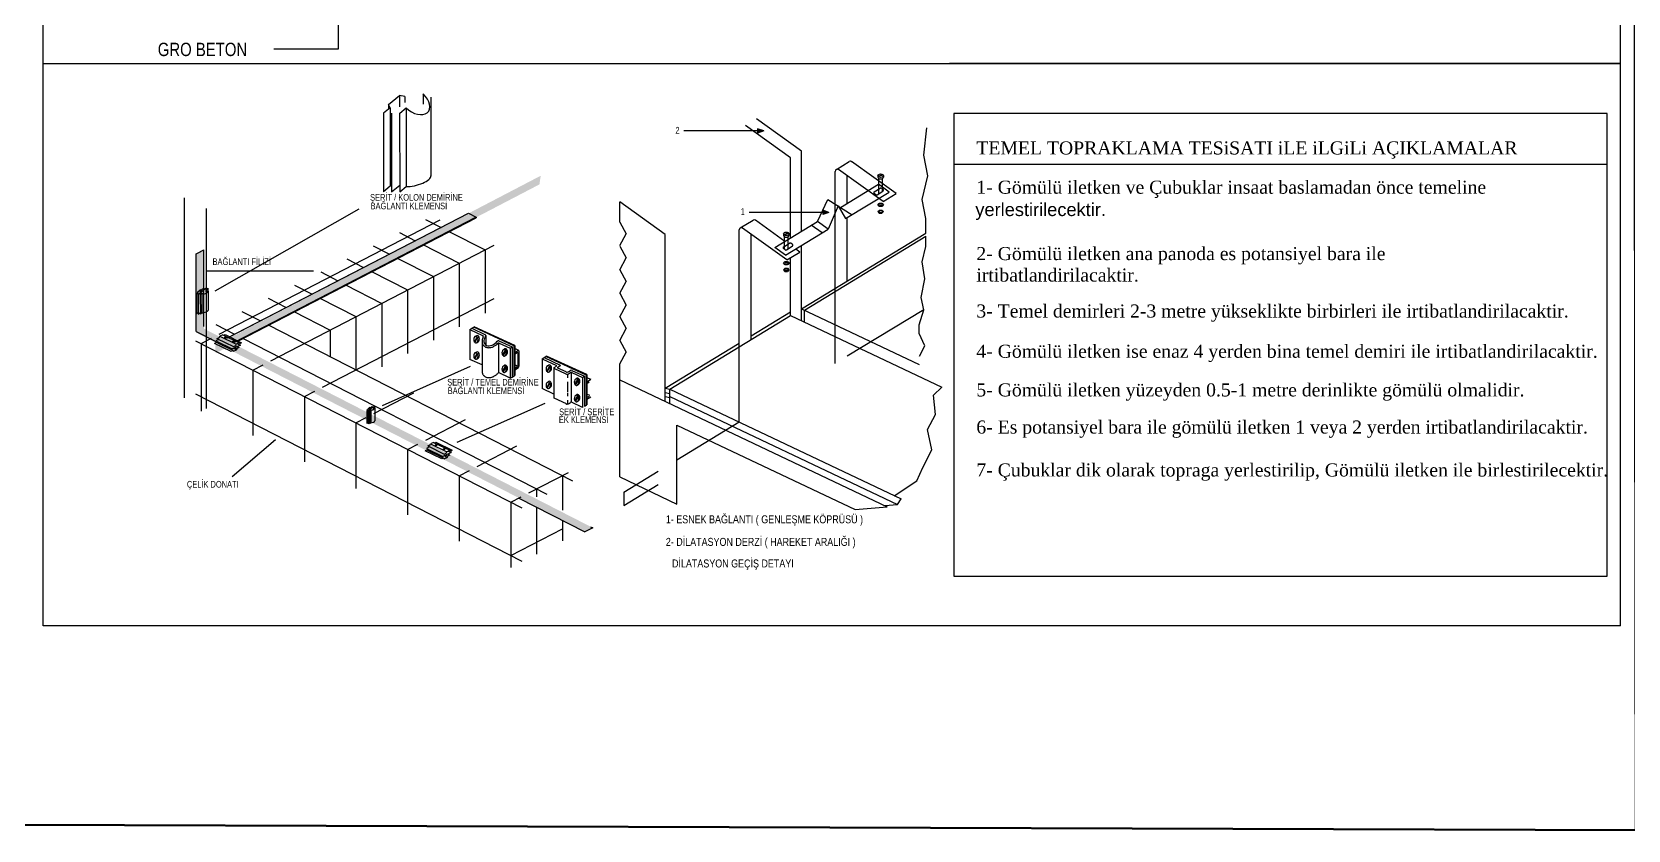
# Model space of a CAD drawing. Header units: millimetres. Extents: x -1335 to 33749, y 2338 to 5277.
# Drawn here: x 8382 to 9982, y 2731 to 3530 of the extents above; entities that cross this region are included whole.
import ezdxf

# ---------------------------------------------------------------- set-up
doc = ezdxf.new("R2010")
doc.units = ezdxf.units.MM
doc.layers.add('B', color=161, linetype='Continuous', lineweight=25)
doc.layers.add('DUVAR', color=7, linetype='Continuous', lineweight=53)
doc.styles.add('ELEKTRIK', font='arial.ttf', dxfattribs={"height": 0.2})
doc.styles.add('WMF-Arial Tur0', font='arial.ttf')
doc.styles.add('WMF-Times New Roman0', font='times.ttf')

msp = doc.modelspace()

# ---------------------------------------------------------------- hatches: boundary and pattern name
for points in [[(9109.2, 3432.6), (9109.2, 3428.5), (9115.4, 3430.6)], [(8565.8, 3215.8), (8566, 3208), (8890.6, 3377.1), (8891.9, 3385.8)], [(9174.7, 3351.2), (9174.7, 3347.1), (9180.8, 3349.1)], [(8554.4, 3311.6), (8546.7, 3307.6), (8546.7, 3228.6), (8936.2, 3029.2), (8944.1, 3033.2), (8554.4, 3232.6)]]:
    msp.add_hatch(color=256).paths.add_polyline_path(points)

# ---------------------------------------------------------------- linework, layer by layer
for p, q in [((8688.8, 3705.9), (8688.8, 3512.5)), ((8688.8, 3512.5), (8624.4, 3512.5)), ((8393.3, 3498.1), (9301.5, 3498.1)), ((9301.5, 3498.1), (9974, 3498.1)), ((9974, 3498.1), (9301.5, 3498.1)), ((8739.3, 3457.2), (8750.4, 3466.2)), ((8739.3, 3457.2), (8739.3, 3452.5)), ((8741, 3453.9), (8739.3, 3457.2)), ((8750.4, 3466.2), (8750.4, 3454.9)), ((8755.6, 3465), (8750.4, 3466.2)), ((8755.6, 3465), (8755.6, 3459.1)), ((8774.1, 3467.7), (8774.1, 3457.4)), ((8781.9, 3464.4), (8781.9, 3385.4)), ((8741, 3453.9), (8734.3, 3448.5)), ((8734.3, 3448.5), (8734.3, 3369.8)), ((8741, 3453.9), (8741, 3375.2)), ((8742.5, 3448.5), (8742.5, 3369.8)), ((8750.4, 3448.5), (8750.6, 3369.8)), ((8750.6, 3448.5), (8756.9, 3453.7)), ((8756.9, 3453.7), (8756.9, 3374.9)), ((9153.4, 3410.4), (9108, 3442.8)), ((9115.4, 3430.6), (9035.2, 3430.6)), ((9142.4, 3403.7), (9097, 3436.1)), ((9109.2, 3432.6), (9109.2, 3428.5)), ((9115.4, 3430.6), (9109.2, 3432.6)), ((9115.4, 3430.6), (9109.2, 3428.5)), ((9276, 3406.5), (9278.9, 3433.9)), ((9153.4, 3330.3), (9153.4, 3410.4)), ((9142.4, 3323.6), (9142.4, 3403.7)), ((9188.2, 3392.1), (9201, 3400)), ((9235, 3360.1), (9190.4, 3391.9)), ((9248, 3368), (9203.4, 3399.9)), ((9279.8, 3385.7), (9276, 3406.5)), ((8741, 3379.8), (8742.5, 3381)), ((8742.5, 3369.8), (8750.6, 3376.3)), ((8750.5, 3387.4), (8750.4, 3387.4)), ((9187, 3280.3), (9187, 3390.2)), ((9192.5, 3354.1), (9230.4, 3377.2)), ((9199.1, 3358.2), (9199.1, 3385.7)), ((9229.9, 3385.9), (9229.9, 3384.4)), ((9230.1, 3385.4), (9234.9, 3386.9)), ((9230.2, 3385.2), (9235.1, 3386.7)), ((9241.2, 3369.5), (9230.4, 3377.2)), ((9230.7, 3367.8), (9230.7, 3383.2)), ((9234.4, 3370.1), (9234.4, 3383.1)), ((9235.3, 3385.9), (9235.3, 3384.4)), ((9274.1, 3362.1), (9279.8, 3385.7)), ((8534.5, 3363.5), (8534.5, 3163.3)), ((8741, 3375.2), (8734.3, 3369.8)), ((8750.6, 3369.8), (8756.9, 3374.9)), ((9016.6, 3327), (8971.2, 3359.5)), ((8971.2, 3339.4), (8971.2, 3359.5)), ((9169.2, 3339.9), (9179.7, 3362.1)), ((9179.7, 3362.1), (9204, 3346.8)), ((9197.5, 3342.9), (9241.2, 3369.5)), ((9227.8, 3366.8), (9226.1, 3368)), ((9226.2, 3369.8), (9232.1, 3373.4)), ((9229, 3366.8), (9234.8, 3370.3)), ((9234.9, 3372.2), (9233.3, 3373.3)), ((9235, 3360.1), (9248, 3368)), ((9277.9, 3343.1), (9274.1, 3362.1)), ((8556.6, 3352.9), (8556.6, 3152.7)), ((8565.5, 3270.4), (8710.1, 3352.6)), ((8577.3, 3223.1), (8819.4, 3348.3)), ((8579.9, 3224.4), (8819.4, 3348.3)), ((8585.1, 3219.1), (8827.3, 3344.4)), ((8587.7, 3220.4), (8827, 3344.3)), ((8588.5, 3220), (8827.3, 3343.6)), ((8819.4, 3348.3), (8827.3, 3344.4)), ((8827.3, 3344.4), (8827.3, 3343.6)), ((9180.8, 3349.1), (9100.7, 3349.1)), ((9174.7, 3351.2), (9174.7, 3347.1)), ((9180.8, 3349.1), (9174.7, 3351.2)), ((9180.8, 3349.1), (9174.7, 3347.1)), ((9190, 3355.6), (9180, 3332.2)), ((9190, 3355.6), (9197.5, 3342.9)), ((9199.1, 3280.3), (9199.1, 3343.9)), ((9229.9, 3349.9), (9231.5, 3351.4)), ((9229.9, 3349.9), (9231.2, 3348.4)), ((9231.2, 3348.4), (9233.9, 3348.4)), ((9231.5, 3351.4), (9233.8, 3351.4)), ((9233.8, 3351.4), (9235.3, 3349.9)), ((9235.3, 3349.9), (9233.9, 3348.4)), ((8569.6, 3227), (8791.1, 3341.6)), ((8750.2, 3328.9), (8766.1, 3320.7)), ((8776.5, 3342), (8792, 3334.1)), ((8799.8, 3330.1), (8836.1, 3311.6)), ((8971.2, 3339.4), (8977.6, 3327.6)), ((8971.2, 3315.8), (8977.6, 3327.6)), ((9090.7, 3221.6), (9090.7, 3331.5)), ((9091.9, 3333.5), (9104.7, 3341.3)), ((9138.7, 3301.5), (9094.1, 3333.3)), ((9136.7, 3320.1), (9107.1, 3341.2)), ((9126.5, 3313.9), (9169.2, 3339.9)), ((9135.3, 3327.6), (9135.3, 3326)), ((9135.4, 3327), (9140.3, 3328.5)), ((9135.6, 3326.8), (9140.5, 3328.3)), ((9137.3, 3306.2), (9180, 3332.2)), ((9140.7, 3327.6), (9140.7, 3326)), ((9153.4, 3252.4), (9277.9, 3328.2)), ((9173.9, 3328.5), (9163.1, 3336.2)), ((9180, 3332.2), (9169.2, 3339.9)), ((9277.9, 3328.2), (9277.9, 3343.1)), ((8546.7, 3307.6), (8554.4, 3311.6)), ((8548.6, 3308.5), (8554.4, 3311.6)), ((8554.4, 3234.8), (8554.4, 3311.6)), ((8621.4, 3200.5), (8845.3, 3316.4)), ((8724, 3315.7), (8740.3, 3307.4)), ((8773.9, 3316.8), (8810.2, 3298.2)), ((8836.1, 3311.6), (8836.1, 3248)), ((8971.2, 3315.4), (8977.6, 3303.5)), ((9016.6, 3159.8), (9016.6, 3327)), ((9102.9, 3221.6), (9102.9, 3327.1)), ((9137.3, 3306.2), (9126.5, 3313.9)), ((9136.9, 3311.7), (9135.3, 3312.8)), ((9135.4, 3314.6), (9141.3, 3318.2)), ((9136.1, 3312.2), (9136.1, 3324.8)), ((9138.1, 3311.6), (9144, 3315.2)), ((9139.8, 3312.6), (9139.8, 3324.7)), ((9144.1, 3317), (9142.5, 3318.2)), ((9151.7, 3309.4), (9147.5, 3312.4)), ((9153.4, 3240.5), (9153.4, 3316)), ((9156.2, 3251.1), (9277.9, 3325.2)), ((9274.1, 3299.7), (9277.9, 3314.8)), ((9277.9, 3323.3), (9277.9, 3325.2)), ((9277.9, 3314.8), (9277.9, 3323.3)), ((8546.7, 3229.9), (8546.7, 3307.6)), ((8697.7, 3302.5), (8714.4, 3294)), ((8748, 3303.4), (8784.3, 3284.8)), ((8810.2, 3298.2), (8810.2, 3234.6)), ((8971.2, 3291.7), (8977.6, 3303.5)), ((9138.7, 3301.5), (9151.7, 3309.4)), ((9142.4, 3245.7), (9142.4, 3303.7)), ((9277, 3282.6), (9274.1, 3299.7)), ((8556.6, 3290.4), (8664.2, 3290.4)), ((8671.4, 3289.4), (8688.5, 3280.6)), ((8722.2, 3290), (8758.5, 3271.4)), ((8784.3, 3284.8), (8784.3, 3221.2)), ((8971.2, 3291.7), (8977.6, 3279.9)), ((8971.2, 3268.1), (8977.6, 3279.9)), ((9135.3, 3291.5), (9136.9, 3293.1)), ((9135.3, 3291.5), (9136.6, 3290)), ((9136.6, 3290), (9139.3, 3290)), ((9136.9, 3293.1), (9139.2, 3293.1)), ((9139.2, 3293.1), (9140.7, 3291.5)), ((9140.7, 3291.5), (9139.3, 3290)), ((9187, 3197.9), (9187, 3280.3)), ((9273.2, 3263.7), (9277, 3282.6)), ((8548.4, 3268.4), (8546.7, 3267)), ((8546.7, 3267), (8546.7, 3247.2)), ((8547.9, 3269.2), (8550.7, 3271.5)), ((8547.9, 3269.2), (8547.9, 3268)), ((8548.4, 3268.4), (8547.9, 3269.2)), ((8548.4, 3268.4), (8548.4, 3248.6)), ((8548.7, 3267), (8556.3, 3273.1)), ((8548.7, 3267), (8548.7, 3247.2)), ((8550.7, 3271.5), (8550.7, 3268.6)), ((8552, 3271.2), (8550.7, 3271.5)), ((8550.7, 3267), (8550.8, 3247.2)), ((8550.8, 3267), (8552.3, 3268.3)), ((8554.2, 3273.1), (8552, 3271.2)), ((8552, 3271.2), (8552, 3269.7)), ((8552.3, 3268.3), (8552.3, 3248.5)), ((8554.2, 3273.1), (8554.2, 3271.5)), ((8556.3, 3273.1), (8556.3, 3269.1)), ((8556.7, 3271.8), (8558.2, 3273.1)), ((8556.7, 3271.8), (8556.7, 3269.2)), ((8558.3, 3273.1), (8558.3, 3271.5)), ((8558.6, 3271), (8558.6, 3251.2)), ((8645.1, 3276.2), (8662.7, 3267.2)), ((8696.3, 3276.6), (8732.6, 3258)), ((8758.5, 3271.4), (8758.5, 3207.8)), ((8971.2, 3268.1), (8977.6, 3256.3)), ((9276, 3251.4), (9273.2, 3263.7)), ((8548.4, 3248.6), (8546.7, 3247.2)), ((8548.4, 3249.8), (8548.7, 3250.1)), ((8548.7, 3247.2), (8550.8, 3248.9)), ((8550.8, 3251.7), (8550.7, 3251.7)), ((8550.8, 3247.2), (8552.3, 3248.5)), ((8592.5, 3249.9), (8611, 3240.5)), ((8618.8, 3263.1), (8636.8, 3253.8)), ((8644.6, 3249.9), (8680.9, 3231.3)), ((8670.5, 3263.2), (8706.7, 3244.7)), ((8673.2, 3174), (8845.3, 3263)), ((8732.6, 3258), (8732.6, 3194.4)), ((8971.2, 3244.5), (8977.6, 3256.3)), ((9102.9, 3225.5), (9142.4, 3249.6)), ((9153.4, 3252.4), (9271.1, 3196.6)), ((9156.2, 3239.2), (9156.2, 3251.1)), ((9199.1, 3205.3), (9275.9, 3252)), ((9271.3, 3236.4), (9276, 3251.4)), ((8566.2, 3236.7), (8585.1, 3227.1)), ((8618.7, 3236.5), (8923.9, 3080.3)), ((8706.7, 3244.7), (8706.7, 3191.4)), ((8821, 3231.8), (8822.8, 3233)), ((8821, 3231.8), (8833.7, 3225.9)), ((8821, 3231.8), (8821, 3201.9)), ((8822.8, 3233), (8824.7, 3234.2)), ((8822.8, 3233), (8836.6, 3226.6)), ((8824.7, 3234.2), (8825.3, 3234.6)), ((8865.1, 3215.5), (8824.7, 3234.2)), ((8865.8, 3215.9), (8825.3, 3234.6)), ((8971.2, 3244.5), (8977.6, 3232.7)), ((8971.2, 3220.9), (8977.6, 3232.7)), ((9021.3, 3172), (9142.4, 3245.7)), ((9142.4, 3245.7), (9294, 3173.9)), ((9271.3, 3227.8), (9271.3, 3236.4)), ((8545.8, 3220.6), (8872.9, 3053.1)), ((8546.7, 3229.9), (8566.2, 3219.9)), ((8551.5, 3217.7), (8561.8, 3223)), ((8551.5, 3217.7), (8551.5, 3150)), ((8566.9, 3218.8), (8565.1, 3217.9)), ((8581.6, 3209.9), (8565.1, 3217.9)), ((8569.4, 3221.9), (8566.2, 3220.4)), ((8566.2, 3220.4), (8582.8, 3212.4)), ((8583.5, 3210.7), (8567, 3218.7)), ((8567.4, 3222.9), (8570, 3223.9)), ((8567.4, 3222.9), (8584, 3214.8)), ((8567.9, 3218.3), (8569.3, 3218.9)), ((8570, 3223.9), (8570.3, 3225.1)), ((8573.3, 3226.5), (8570.3, 3225.1)), ((8570.3, 3225.1), (8586.8, 3217.1)), ((8573.3, 3226.5), (8589.8, 3218.5)), ((8574.3, 3226.1), (8575.6, 3226.7)), ((8575.6, 3226.7), (8592.1, 3218.6)), ((8590.9, 3216.2), (8582.8, 3212.4)), ((8584, 3214.8), (8586.5, 3215.9)), ((8584, 3214.8), (8586.5, 3215.9)), ((8586.5, 3215.9), (8586.8, 3217.1)), ((8589.8, 3218.5), (8586.8, 3217.1)), ((8588, 3217.6), (8590.9, 3216.2)), ((8589.8, 3218.5), (8588.3, 3217.8)), ((8590.3, 3217.8), (8589.8, 3218.5)), ((8590.3, 3217.8), (8592.1, 3218.6)), ((8592.9, 3223.1), (8898, 3066.9)), ((8680.9, 3231.3), (8680.9, 3204.7)), ((8825.4, 3219.2), (8828.3, 3224.3)), ((8825.6, 3219.7), (8826, 3219.1)), ((8825.8, 3218.8), (8828.7, 3223.7)), ((8826.4, 3224.9), (8827.4, 3225.6)), ((8827.7, 3218.6), (8829.1, 3219.4)), ((8828.3, 3224.3), (8828.5, 3224.4)), ((8828.5, 3224.4), (8828.9, 3223.9)), ((8828.7, 3223.7), (8828.9, 3223.9)), ((8833.1, 3220.8), (8833.1, 3190.5)), ((8836.8, 3225.7), (8836.8, 3216.3)), ((8849.5, 3218.3), (8849.5, 3188.6)), ((8849.9, 3220.5), (8863.3, 3214.3)), ((8850.3, 3218.2), (8861.4, 3213.1)), ((8865.1, 3215.5), (8865.8, 3215.9)), ((8865.1, 3215.5), (8865.1, 3185.4)), ((8865.8, 3215.9), (8865.8, 3185.8)), ((8971.2, 3220.9), (8977.6, 3209.1)), ((9016.6, 3173), (9090.7, 3218.1)), ((9090.7, 3139.2), (9090.7, 3221.6)), ((9277, 3215.5), (9271.3, 3227.8)), ((9271.5, 3205.1), (9277, 3215.5)), ((8583.5, 3210.7), (8581.6, 3209.9)), ((8583.5, 3210.7), (8584, 3210)), ((8587, 3211.4), (8583.9, 3212.9)), ((8584, 3210), (8587, 3211.4)), ((8587.3, 3212.6), (8585.3, 3213.6)), ((8587, 3211.4), (8585.5, 3210.7)), ((8587.3, 3212.6), (8587, 3211.4)), ((8589.7, 3213.7), (8587.2, 3212.7)), ((8589.7, 3213.7), (8587.7, 3214.7)), ((8833.1, 3196.3), (8821, 3201.9)), ((8825.4, 3202.8), (8828.3, 3207.9)), ((8825.6, 3203.2), (8826, 3202.7)), ((8825.8, 3202.4), (8828.7, 3207.3)), ((8826.4, 3208.5), (8827.4, 3209.2)), ((8827.7, 3202.2), (8829.1, 3203)), ((8828.3, 3207.9), (8828.5, 3208)), ((8828.5, 3208), (8828.9, 3207.5)), ((8828.7, 3207.3), (8828.9, 3207.5)), ((8853.7, 3206), (8856.6, 3211.1)), ((8853.9, 3206.5), (8854.3, 3205.9)), ((8854.1, 3205.6), (8857, 3210.5)), ((8854.7, 3211.7), (8855.7, 3212.4)), ((8856, 3205.4), (8857.4, 3206.2)), ((8856.6, 3211.1), (8856.8, 3211.2)), ((8856.8, 3211.2), (8857.2, 3210.7)), ((8857, 3210.5), (8857.2, 3210.7)), ((8861.4, 3213.1), (8863.3, 3214.3)), ((8861.4, 3213.1), (8861.4, 3183.1)), ((8863.3, 3214.3), (8863.3, 3184.2)), ((8869.8, 3210.9), (8865.8, 3212.8)), ((8865.8, 3208.6), (8869.4, 3211)), ((8865.8, 3207.1), (8868.1, 3208.7)), ((8868.9, 3208.3), (8868.9, 3195.6)), ((8870.1, 3210.6), (8870.1, 3195)), ((8893.4, 3202.4), (8895.3, 3203.6)), ((8893.4, 3202.4), (8907.7, 3195.8)), ((8893.4, 3202.4), (8893.4, 3172.6)), ((8895.3, 3203.6), (8897.1, 3204.8)), ((8895.3, 3203.6), (8911.4, 3196.2)), ((8897.1, 3204.8), (8897.8, 3205.2)), ((8937.6, 3186.2), (8897.1, 3204.8)), ((8938.2, 3186.6), (8897.8, 3205.2)), ((8971.2, 3197.3), (8977.6, 3209.1)), ((8603.3, 3191.1), (8613.6, 3196.5)), ((8603.3, 3191.1), (8603.3, 3125.7)), ((8733.3, 3155.7), (8821.5, 3195)), ((8861.4, 3183.1), (8849.5, 3188.6)), ((8853.7, 3189.6), (8856.6, 3194.7)), ((8853.9, 3190.1), (8854.3, 3189.5)), ((8854.1, 3189.2), (8857, 3194.1)), ((8854.7, 3195.3), (8855.7, 3196)), ((8856, 3189), (8857.4, 3189.8)), ((8856.6, 3194.7), (8856.8, 3194.8)), ((8856.8, 3194.8), (8857.2, 3194.3)), ((8857, 3194.1), (8857.2, 3194.3)), ((8861.4, 3183), (8863.3, 3184.2)), ((8863.3, 3184.2), (8865.2, 3185.4)), ((8865.1, 3185.4), (8865.8, 3185.8)), ((8868.7, 3195), (8865.8, 3196.4)), ((8865.8, 3192.9), (8868.3, 3194.6)), ((8865.8, 3191.4), (8869.6, 3193.9)), ((8897.9, 3189.9), (8900.7, 3194.9)), ((8898.1, 3190.3), (8898.5, 3189.7)), ((8898.3, 3189.4), (8901.1, 3194.4)), ((8898.8, 3195.6), (8899.8, 3196.2)), ((8900.2, 3189.2), (8901.5, 3190.1)), ((8900.7, 3194.9), (8901, 3195.1)), ((8901, 3195.1), (8901.4, 3194.5)), ((8901.1, 3194.4), (8901.4, 3194.5)), ((8905.2, 3193.2), (8905.2, 3163.4)), ((8905.3, 3193.7), (8907.8, 3195.2)), ((8917.5, 3187.2), (8905.5, 3192.8)), ((8909, 3194), (8911.5, 3195.6)), ((8917.5, 3189.3), (8909.2, 3193.2)), ((8918.6, 3187), (8918.6, 3183.4)), ((8919.6, 3189.4), (8921.7, 3190.7)), ((8919.6, 3187.4), (8921.7, 3188.7)), ((8922.3, 3188.9), (8922.3, 3158.9)), ((8923.1, 3190.8), (8935.7, 3185)), ((8923.1, 3188.7), (8933.9, 3183.8)), ((8933.9, 3183.8), (8935.7, 3185)), ((8933.9, 3183.8), (8933.9, 3153.7)), ((8935.7, 3185), (8935.7, 3154.9)), ((8937.6, 3186.2), (8938.2, 3186.6)), ((8937.6, 3186.2), (8937.6, 3156.1)), ((8938.2, 3186.6), (8938.2, 3156.5)), ((8942.3, 3181.6), (8938.2, 3183.5)), ((8971.2, 3084.1), (8971.2, 3197.3)), ((8655, 3164.7), (8665.5, 3170)), ((8724.6, 3147.7), (8764.6, 3168.4)), ((8905.2, 3167.1), (8893.4, 3172.6)), ((8897.9, 3173.5), (8900.7, 3178.5)), ((8898.1, 3173.9), (8898.5, 3173.3)), ((8898.3, 3173), (8901.1, 3178)), ((8898.8, 3179.2), (8899.8, 3179.8)), ((8900.2, 3172.8), (8901.5, 3173.7)), ((8900.7, 3178.5), (8901, 3178.7)), ((8901, 3178.7), (8901.4, 3178.1)), ((8901.1, 3178), (8901.4, 3178.1)), ((8918.6, 3179.5), (8918.6, 3169.5)), ((8918.6, 3168.5), (8918.6, 3165)), ((8926.2, 3176.7), (8929, 3181.7)), ((8926.4, 3177.1), (8926.8, 3176.5)), ((8926.6, 3176.2), (8929.4, 3181.2)), ((8927.1, 3182.4), (8928.2, 3183)), ((8928.5, 3176), (8929.8, 3176.9)), ((8929, 3181.7), (8929.3, 3181.9)), ((8929.3, 3181.9), (8929.7, 3181.3)), ((8929.4, 3181.2), (8929.7, 3181.3)), ((8938.2, 3179.3), (8941.9, 3181.6)), ((8938.2, 3177.8), (8940.6, 3179.3)), ((8971.2, 3181.3), (9239.1, 3054.3)), ((9016.6, 3173), (9021.3, 3172)), ((9016.6, 3168.7), (9021.3, 3167.6)), ((9021.3, 3172), (9253, 3062.1)), ((9021.3, 3157.5), (9021.3, 3172)), ((9285.7, 3166.2), (9294, 3173.9)), ((8545.8, 3167.3), (8872.9, 2999.9)), ((8655, 3164.7), (8655, 3099.2)), ((8718.8, 3151.6), (8717.7, 3150.7)), ((8718.5, 3152.1), (8720.4, 3153.6)), ((8718.5, 3152.1), (8718.5, 3151.4)), ((8718.8, 3151.6), (8718.5, 3152.1)), ((8718.8, 3151.6), (8718.8, 3138.5)), ((8719.1, 3150.7), (8724.1, 3154.8)), ((8720.4, 3153.6), (8720.4, 3151.8)), ((8721.3, 3153.4), (8720.4, 3153.6)), ((8720.4, 3150.7), (8721.5, 3151.6)), ((8722.7, 3154.8), (8721.3, 3153.4)), ((8721.3, 3153.4), (8721.3, 3152.5)), ((8721.5, 3151.6), (8721.5, 3138.4)), ((8722.7, 3154.8), (8722.7, 3153.7)), ((8724.1, 3154.8), (8724.1, 3152.1)), ((8724.3, 3153.9), (8725.4, 3154.8)), ((8724.3, 3153.9), (8724.3, 3152.2)), ((8725.4, 3154.8), (8725.4, 3153.7)), ((8725.6, 3153.3), (8725.6, 3140.2)), ((8808.1, 3118.9), (8896.3, 3158.2)), ((8917.6, 3157.2), (8905.5, 3162.9)), ((8918.6, 3161.2), (8918.6, 3157.1)), ((8919.6, 3157.4), (8921.7, 3158.7)), ((8933.9, 3153.7), (8922.8, 3158.9)), ((8926.2, 3160.3), (8929, 3165.3)), ((8926.4, 3160.7), (8926.8, 3160.1)), ((8926.6, 3159.8), (8929.4, 3164.8)), ((8927.1, 3166), (8928.2, 3166.6)), ((8928.5, 3159.6), (8929.8, 3160.5)), ((8929, 3165.3), (8929.3, 3165.5)), ((8929.3, 3165.5), (8929.7, 3164.9)), ((8929.4, 3164.8), (8929.7, 3164.9)), ((8935.8, 3154.9), (8937.6, 3156.1)), ((8937.6, 3156.1), (8938.2, 3156.5)), ((8941.2, 3165.7), (8938.2, 3167)), ((8938.2, 3163.6), (8940.8, 3165.2)), ((8938.2, 3162.1), (8942, 3164.5)), ((9016.6, 3164.7), (9021.3, 3163.6)), ((9021.3, 3164.7), (9249.4, 3056.6)), ((9287.4, 3146.7), (9285.7, 3166.2)), ((8706.7, 3138.4), (8716.9, 3143.7)), ((8706.7, 3138.2), (8706.7, 3072.7)), ((8717.7, 3150.7), (8717.7, 3137.6)), ((8718.8, 3138.5), (8717.7, 3137.6)), ((8718.8, 3139.3), (8719.1, 3139.4)), ((8719.1, 3150.7), (8719.1, 3137.6)), ((8719.1, 3137.6), (8720.4, 3138.7)), ((8720.4, 3150.7), (8720.4, 3137.6)), ((8720.4, 3140.5), (8720.4, 3140.5)), ((8720.4, 3137.6), (8721.5, 3138.4)), ((8776.6, 3121.1), (8816.4, 3141.7)), ((9028.3, 3101.3), (9090.7, 3139.2)), ((9028.3, 3136.1), (9207.1, 3051.4)), ((9028.3, 3057), (9028.3, 3136.1)), ((9279.5, 3131.7), (9287.4, 3146.7)), ((8582.8, 3084.7), (8626, 3121.7)), ((9283.9, 3111.3), (9279.5, 3131.7)), ((8758.5, 3111.7), (8768.8, 3117.1)), ((8758.5, 3111.7), (8758.5, 3046.3)), ((8778.1, 3111.1), (8776.2, 3110.2)), ((8792.8, 3102.2), (8776.2, 3110.2)), ((8780.5, 3114.2), (8777.4, 3112.7)), ((8777.4, 3112.7), (8793.9, 3104.7)), ((8794.6, 3103), (8778.1, 3111)), ((8778.6, 3115.2), (8781.1, 3116.2)), ((8778.6, 3115.2), (8795.1, 3107.1)), ((8779, 3110.6), (8780.4, 3111.2)), ((8781.1, 3116.2), (8781.4, 3117.4)), ((8784.4, 3118.8), (8781.4, 3117.4)), ((8781.4, 3117.4), (8797.9, 3109.4)), ((8784.4, 3118.8), (8800.9, 3110.8)), ((8785.4, 3118.4), (8786.7, 3119)), ((8786.7, 3119), (8803.3, 3110.9)), ((8802.1, 3108.5), (8793.9, 3104.7)), ((8795.1, 3107.1), (8797.6, 3108.2)), ((8795.1, 3107.1), (8797.6, 3108.2)), ((8798.1, 3103.7), (8795.1, 3105.2)), ((8795.1, 3102.3), (8798.1, 3103.7)), ((8798.4, 3104.9), (8796.5, 3105.9)), ((8798.1, 3103.7), (8796.6, 3103)), ((8797.6, 3108.2), (8797.9, 3109.4)), ((8800.9, 3110.8), (8797.9, 3109.4)), ((8798.4, 3104.9), (8798.1, 3103.7)), ((8800.9, 3106), (8798.3, 3105)), ((8800.9, 3106), (8798.9, 3107)), ((8799.1, 3109.9), (8802.1, 3108.5)), ((8800.9, 3110.8), (8799.4, 3110.1)), ((8801.4, 3110.1), (8800.9, 3110.8)), ((8801.4, 3110.1), (8803.3, 3110.9)), ((8828.3, 3094.6), (8868, 3115.2)), ((9275, 3093.6), (9283.9, 3111.3)), ((8794.6, 3103), (8792.8, 3102.2)), ((8794.6, 3103), (8795.1, 3102.3)), ((8810.2, 3085.3), (8820.5, 3090.6)), ((8880, 3068.2), (8919.6, 3088.6)), ((8975.2, 3068.9), (9009.6, 3089.8)), ((9268.8, 3080.3), (9275, 3093.6)), ((8810.2, 3085.3), (8810.2, 3019.8)), ((8887.8, 3072.2), (8887.8, 3064.2)), ((8913.6, 3085.6), (8913.6, 3051)), ((8971.2, 3084.1), (9028.3, 3057)), ((8975.2, 3055.5), (9009.6, 3076.5)), ((9246, 3065.4), (9268.8, 3080.3)), ((8861.9, 3058.8), (8872.3, 3064.1)), ((8861.9, 3058.8), (8861.9, 2993.3)), ((8870.1, 3063), (8936.2, 3029.2)), ((8975.2, 3068.9), (8975.2, 3055.5)), ((9236.7, 3055.4), (9249.4, 3056.6)), ((9249.4, 3056.6), (9253, 3062.1)), ((8887.8, 3054), (8887.8, 3006.7)), ((8913.6, 3040.8), (8913.6, 3020.1)), ((9207.1, 3051.4), (9239.1, 3054.3)), ((8861.9, 3005.6), (8913.6, 3032.3)), ((8944.1, 3033.2), (8936.2, 3029.2)), ((8944.1, 3033.2), (8936.2, 3029.2)), ((8941.9, 3034.3), (8944.1, 3033.2))]:
    msp.add_line(p, q)
at = {"color": 6, "lineweight": -2}
for p, q in [((9305.9, 3448.1), (9305.9, 2984.9)), ((9960.7, 3448.1), (9305.9, 3448.1)), ((9960.7, 2984.9), (9960.7, 3448.1)), ((9305.9, 3397.4), (9960.7, 3397.4)), ((9305.9, 2984.9), (9960.7, 2984.9))]:
    msp.add_line(p, q, dxfattribs=at)
at = {"ltscale": 0.5}
msp.add_lwpolyline([(9974, 2935.1), (8393.3, 2935.1), (8393.3, 4170.3)], dxfattribs=at)
for centre, radius, start, end in [((9189.2, 3390.2), 2.17, 54.4707, 180), ((9202.2, 3398.1), 2.17, 54.4707, 121.3437), ((9226.8, 3368.8), 1.09, 121.3437, 234.4707), ((9228.4, 3367.7), 1.09, 234.4707, 301.3437), ((9232.6, 3372.4), 1.09, 54.4707, 121.3437), ((9234.3, 3371.3), 1.09, 301.3437, 54.4707), ((9092.9, 3331.5), 2.17, 54.4707, 180), ((9105.9, 3339.4), 2.17, 54.4707, 121.3437), ((9135.9, 3313.7), 1.09, 121.3437, 234.4707), ((9137.6, 3312.5), 1.09, 234.4707, 301.3437), ((9141.8, 3317.3), 1.09, 54.4707, 121.3437), ((9143.5, 3316.1), 1.09, 301.3437, 54.4707), ((8832.7, 3224.8), 1.53, 350.7331, 48.0449), ((8835.3, 3225.8), 1.52, 323.7065, 31.2707), ((8849.4, 3219.1), 1.52, 72.1629, 146.6963), ((8849.9, 3216.8), 1.49, 73.3144, 127.6277), ((8868.3, 3208.1), 0.617, 17.8463, 104.2159), ((8869.5, 3210.4), 0.617, 17.8463, 104.2159), ((8867.5, 3195.7), 1.39, 299.5516, 1.952), ((8868.7, 3195), 1.39, 299.5516, 1.952), ((8905.7, 3193.3), 0.545, 140.0252, 248.2403), ((8907.3, 3195.5), 0.499, 327.7344, 39.3979), ((8909.4, 3193.6), 0.545, 140.0252, 248.2403), ((8911.1, 3195.8), 0.499, 327.7344, 39.3979), ((8918.4, 3191.6), 2.5, 240.3709, 306.8606), ((8918.4, 3189.5), 2.5, 240.3709, 306.8606), ((8922.5, 3189.2), 1.74, 63.3764, 128.1602), ((8922.5, 3187.1), 1.74, 63.3764, 128.1602), ((8905.7, 3163.4), 0.545, 180, 248.2403), ((8918.4, 3159.6), 2.5, 240.3709, 306.8606), ((8922.5, 3157.2), 1.74, 79.9996, 128.1602)]:
    msp.add_arc(centre, radius, start, end)
for centre, major_axis, ratio, start_param, end_param in [((8765.5, 3460.7), (-13.8, 10.7), 0.624386, 1.428321, 4.569913), ((8765.5, 3381.9), (16.3, 4.1), 0.351253, 4.073851, 6.215324), ((9232.6, 3384.4), (2.7, 0), 0.641247, 3.141593, 6.283185), ((9138, 3326), (2.7, 0), 0.641247, 3.141593, 6.283185), ((8554.5, 3270.1), (-3.51, 0.56), 0.687865, 1.021422, 4.163015), ((8554.5, 3250.3), (4.11, 1.02), 0.351253, 4.073851, 6.215324), ((8573.2, 3216.7), (0.739, 0.177), 0.716424, 1.824708, 5.891665), ((8826.9, 3221.7), (0, 3.34), 0.660378, -0.673919, 2.384696), ((8826.9, 3221.7), (0, 3.34), 0.660378, 2.625835, 5.368127), ((8828.2, 3222.5), (-0.08, 3.29), 0.668987, 3.522068, 6.6035), ((8842.6, 3222.7), (6.54, 5.59), 0.696534, 1.929961, 5.023281), ((8581.2, 3212.8), (0.739, 0.177), 0.716424, 1.824708, 5.891665), ((8826.9, 3205.3), (0, 3.34), 0.660378, -0.673919, 2.384696), ((8826.9, 3205.3), (0, 3.34), 0.660378, 2.625835, 5.368127), ((8828.2, 3206.1), (-0.08, 3.29), 0.668987, 3.522068, 6.6035), ((8855.2, 3208.5), (0, 3.34), 0.660378, -0.673919, 2.384696), ((8855.2, 3208.5), (0, 3.34), 0.660378, 2.625835, 5.368127), ((8856.5, 3209.3), (-0.08, 3.29), 0.668987, 3.522068, 6.6035), ((8855.2, 3192.1), (0, 3.34), 0.660378, -0.673919, 2.384696), ((8855.2, 3192.1), (0, 3.34), 0.660378, 2.625835, 5.368127), ((8856.5, 3192.9), (-0.08, 3.29), 0.668987, 3.522068, 6.6035), ((8899.4, 3192.3), (0, 3.34), 0.660378, -0.673919, 2.384696), ((8899.4, 3192.3), (0, 3.34), 0.660378, 2.625835, 5.368127), ((8900.6, 3193.1), (-0.08, 3.29), 0.668987, 3.522068, 6.6035), ((8928.9, 3179.9), (-0.08, 3.29), 0.668987, 3.522068, 6.6035), ((8899.4, 3175.9), (0, 3.34), 0.660378, -0.673919, 2.384696), ((8899.4, 3175.9), (0, 3.34), 0.660378, 2.625835, 5.368127), ((8900.6, 3176.7), (-0.08, 3.29), 0.668987, 3.522068, 6.6035), ((8927.7, 3179.1), (0, 3.34), 0.660378, -0.673919, 2.384696), ((8927.7, 3179.1), (0, 3.34), 0.660378, 2.625835, 5.368127), ((8722.9, 3152.7), (2.34, 0.15), 0.599733, 4.013395, 7.154987), ((8927.7, 3162.7), (0, 3.34), 0.660378, -0.673919, 2.384696), ((8927.7, 3162.7), (0, 3.34), 0.660378, 2.625835, 5.368127), ((8928.9, 3163.5), (-0.08, 3.29), 0.668987, 3.522068, 6.6035), ((8722.9, 3139.6), (2.72, 0.68), 0.351253, 4.073851, 6.215324), ((8784.3, 3109), (0.739, 0.177), 0.716424, 1.824708, 5.891665), ((8792.3, 3105.1), (0.739, 0.177), 0.716424, 1.824708, 5.891665)]:
    msp.add_ellipse(centre, major_axis=major_axis, ratio=ratio, start_param=start_param, end_param=end_param)
for centre, major_axis, ratio in [((9232.6, 3385.9), (-2.7, 0), 0.641247), ((9232.6, 3356.6), (-2.7, 0), 0.641247), ((9232.7, 3356.6), (-1.62, 0), 0.641247), ((9232.7, 3349.8), (-1.62, 0), 0.641247), ((9138, 3327.6), (-2.7, 0), 0.641247), ((9138, 3298.2), (-2.7, 0), 0.641247), ((9138.1, 3298.3), (-1.62, 0), 0.641247), ((9138.1, 3291.5), (-1.62, 0), 0.641247), ((8576, 3223.8), (-0.739, -0.177), 0.716424), ((8584.1, 3219.8), (-0.739, -0.177), 0.716424), ((8787.2, 3116.1), (-0.739, -0.177), 0.716424), ((8795.2, 3112.1), (-0.739, -0.177), 0.716424)]:
    msp.add_ellipse(centre, major_axis=major_axis, ratio=ratio)
for points, knots in [([(8834.2, 3224.5), (8833.9, 3223.9), (8833.6, 3223.3), (8833.3, 3222), (8833.2, 3221.5), (8833.1, 3220.3), (8833.1, 3219.7), (8833.2, 3218.8), (8833.3, 3218.3), (8833.6, 3217.6), (8833.7, 3217.2), (8834.1, 3216.5), (8834.3, 3216.2), (8834.6, 3215.9), (8834.8, 3215.7), (8835, 3215.5), (8835.4, 3215.1), (8835.7, 3214.9), (8836.2, 3214.6), (8836.4, 3214.4), (8837.1, 3214.1), (8837.5, 3214), (8838.3, 3213.7), (8838.8, 3213.7), (8839.7, 3213.6), (8840.1, 3213.6), (8841, 3213.7), (8841.5, 3213.7), (8843, 3214), (8844.1, 3214.4), (8845.8, 3215.4), (8846.6, 3215.9), (8847.9, 3216.9), (8848.5, 3217.4), (8849, 3218)], [5.257356, 5.257356, 5.257356, 5.257356, 5.477467, 5.477467, 5.671546, 5.671546, 5.865625, 5.865625, 6.007996, 6.007996, 6.150368, 6.150368, 6.283185, 6.283185, 6.283185, 6.38457, 6.38457, 6.485954, 6.485954, 6.587339, 6.587339, 6.737103, 6.737103, 6.886866, 6.886866, 7.03663, 7.03663, 7.186394, 7.186394, 7.534665, 7.534665, 7.807928, 7.807928, 8.039427, 8.039427, 8.039427, 8.039427]), ([(8833.1, 3190.8), (8833.1, 3190.3), (8833.1, 3189.7), (8833.2, 3188.8), (8833.3, 3188.3), (8833.6, 3187.6), (8833.7, 3187.2), (8834.1, 3186.5), (8834.3, 3186.2), (8834.6, 3185.9), (8834.8, 3185.7), (8835, 3185.5), (8835.4, 3185.1), (8835.7, 3184.9), (8836.2, 3184.6), (8836.4, 3184.4), (8837.1, 3184.1), (8837.5, 3184), (8838.3, 3183.7), (8838.8, 3183.7), (8839.7, 3183.6), (8840.1, 3183.6), (8841, 3183.7), (8841.5, 3183.7), (8843, 3184), (8844.1, 3184.4), (8845.8, 3185.4), (8846.6, 3185.9), (8848, 3187), (8848.7, 3187.6), (8849.3, 3188.4), (8849.4, 3188.5), (8849.5, 3188.6)], [5.675544, 5.675544, 5.675544, 5.675544, 5.865625, 5.865625, 6.007996, 6.007996, 6.150368, 6.150368, 6.283185, 6.283185, 6.283185, 6.38457, 6.38457, 6.485954, 6.485954, 6.587339, 6.587339, 6.737103, 6.737103, 6.886866, 6.886866, 7.03663, 7.03663, 7.186394, 7.186394, 7.534665, 7.534665, 7.807928, 7.807928, 8.08119, 8.08119, 8.12243, 8.12243, 8.12243, 8.12243])]:
    msp.add_open_spline(points, degree=3, knots=knots)
at = {"layer": 'B', "color": 4, "linetype": 'Continuous', "lineweight": 30}
msp.add_line((9974, 2935.1), (9974, 4899.7), dxfattribs=at)
at = {"layer": 'DUVAR'}
msp.add_lwpolyline([(8373.6, 5056.8), (8374, 2735.6), (9989.4, 2730.5), (9986, 5051.8), (8370.6, 5056.8)], dxfattribs=at)

# ---------------------------------------------------------------- texts
at = {"style": 'ELEKTRIK', "width": 0.8}
for s, height, p in [('GRO BETON', 13.36, (8508.1, 3505.6)), ('2', 6.68, (9026.9, 3428)), ('ŞERİT / KOLON DEMİRİNE', 6.682, (8720.9, 3360.8)), ('BAĞLANTI KLEMENSİ', 6.682, (8721.4, 3352.2)), ('1', 6.68, (9092.3, 3346.5)), ('BAĞLANTI FİLİZİ', 6.682, (8563, 3296.4)), ('ŞERİT / TEMEL DEMİRİNE', 6.682, (8798.2, 3175.7)), ('BAĞLANTI KLEMENSİ', 6.682, (8798.7, 3167.1)), ('ŞERİT / ŞERİTE', 6.682, (8910.4, 3146)), ('EK KLEMENSİ', 6.682, (8910.1, 3138.2)), ('ÇELİK DONATI', 6.682, (8537.3, 3073.5)), ('1- ESNEK BAĞLANTI ( GENLEŞME KÖPRÜSÜ )', 8.018, (9017.3, 3037.7)), ('2- DİLATASYON DERZİ ( HAREKET ARALIĞI )', 8.018, (9017.3, 3015.1)), ('DİLATASYON GEÇİŞ DETAYI', 8.018, (9023.5, 2993.5))]:
    msp.add_text(s, height=height, dxfattribs=at).set_placement(p)
at = {"color": 2, "lineweight": -2}
for s, style, p in [('TEMEL TOPRAKLAMA TESiSATI iLE iLGiLi AÇIKLAMALAR', 'WMF-Times New Roman0', (9328.5, 3407.1)), ('1- Gömülü iletken ve Çubuklar insaat baslamadan önce temeline', 'WMF-Times New Roman0', (9328.5, 3367.8)), ('yerlestirilecektir.', 'WMF-Arial Tur0', (9327.5, 3345.4)), ('2- Gömülü iletken ana panoda es potansiyel bara ile', 'WMF-Times New Roman0', (9328.5, 3301.3)), ('irtibatlandirilacaktir.', 'WMF-Times New Roman0', (9328.5, 3279.8)), ('3- Temel demirleri 2-3 metre yükseklikte birbirleri ile irtibatlandirilacaktir.', 'WMF-Times New Roman0', (9328.5, 3243.8)), ('4- Gömülü iletken ise enaz 4 yerden bina temel demiri ile irtibatlandirilacaktir.', 'WMF-Times New Roman0', (9328.5, 3203.5)), ('5- Gömülü iletken yüzeyden 0.5-1 metre derinlikte gömülü olmalidir.', 'WMF-Times New Roman0', (9328.5, 3164.8)), ('6- Es potansiyel bara ile gömülü iletken 1 veya 2 yerden irtibatlandirilacaktir.', 'WMF-Times New Roman0', (9328.5, 3127.6)), ('7- Çubuklar dik olarak topraga yerlestirilip, Gömülü iletken ile birlestirilecektir.', 'WMF-Times New Roman0', (9328.5, 3084.6))]:
    msp.add_text(s, height=13.071, dxfattribs=dict(at, style=style)).set_placement(p)

doc.saveas('drawing.dxf')
